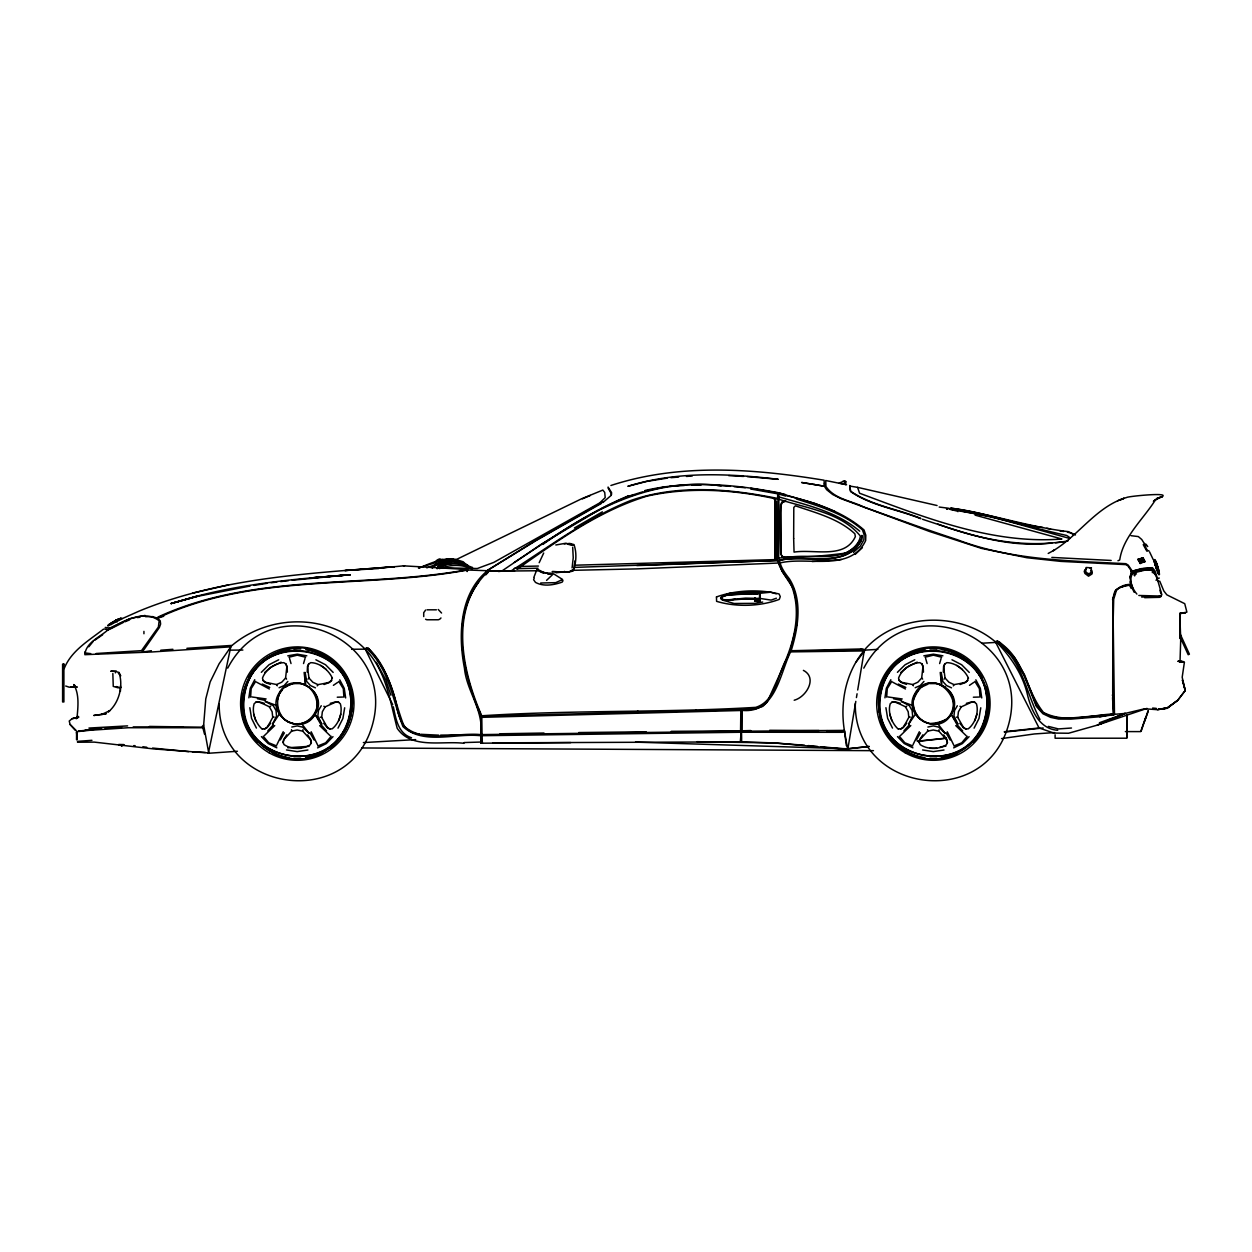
<?xml version="1.0" encoding="UTF-8"?>
<svg xmlns="http://www.w3.org/2000/svg" width="1252" height="1252" viewBox="0 0 1252 1252"><rect width="100%" height="100%" fill="white"/><g stroke="black" fill="none" stroke-linecap="round" stroke-linejoin="round"><path stroke-width="1.5" d="M1055.107 734.783L1055.107 738.226L1126.816 738.21L1126.816 714.673M440.626 735.127L740.558 731.262L740.84 710.494L755.347 708.867L762.797 706.378L767.163 702.137L790.184 651.259L796.945 623.715L797.195 605.545L793.752 589.176L782.359 571.741L777.962 560.473L574.105 567.406M861.407 653.904C845.1 675.579 840.139 703.921 844.364 730.385L741.951 731.231L741.794 709.681L480.909 716.207C464.038 674.452 449.327 621.462 478.593 582.164M76.528 739.76L76.591 731.716L89.596 730.307L128.361 727.725L202.84 727.756M1144.954 561.6L1143.279 558.658L1144.954 561.6L1143.295 562.273L1141.245 558.282L1142.966 562.398L1141.511 558.329L1142.293 561.553M574.402 565.215L776.788 559.566L778.619 557.969L778.994 538.673L778.807 492.944L778.008 493.726L777.711 492.615C734.188 484.305 688.553 480.392 644.999 490.502M610.898 485.494C679.648 462.974 753.829 468.655 824.113 480.22L824.332 486.214L826.649 489.704L832.674 494.493L841.047 498.672L929.422 531.443L981.709 548.454L1026.906 557.735L1060.773 561.381L1125.751 564.621L1127.896 565.857L1131.714 571.475L1130.04 576.765L1130.869 584.512L1129.93 585.654L1131.198 588.487M1185.237 690.509L1182.436 680.18L1185.237 690.509L1177.709 700.353L1167.255 708.319L1159.07 709.07L1167.005 708.084L1177.709 700.353L1185.237 690.509L1182.185 677.269L1184.392 662.308L1178.195 661.228M778.008 493.726L777.711 558.815L775.489 559.268L775.019 498.719C733.406 489.548 689.085 486.762 647.174 496.089C599.145 510.753 557.61 540.676 517.029 569.3M776.569 558.94L776.397 501.05M775.489 559.268L775.473 513.07M120.427 691.307L120.505 685.846M237.41 751.263L208.333 753.281L230.838 646.47C268.257 613.746 328.853 612.776 364.801 648.802L368.26 648.239C390.342 668.991 393.566 699.586 404.067 726.191C424.459 744.126 456.01 731.904 480.658 734.752C484.274 710.948 466.573 691.292 464.445 668.177C458.013 635.233 459.5 593.824 487.404 570.724L488.155 572.305L485.792 574.856M482.051 734.721L481.785 717.333L477.92 707.427M759.635 592.65L759.964 601.711L754.58 601.148L759.432 601.21L759.635 592.65L754.346 594.215M77.499 742.233L94.369 742.123L153.573 748.915L208.724 752.968L203.653 725.033L205.766 698.945L210.148 681.964L219.084 663.81L230.869 646.83L151.57 651.995L84.823 654.686C86.122 641.337 101.975 636.501 109.769 628.113L129.551 618.754L145.029 615.436M480.658 734.752L481.316 734.204L482.051 735.691L482.364 743.187L481.347 740.777L480.909 716.207L481.754 715.784C572.962 709.868 664.53 712.826 755.707 707.364C775.129 701.417 777.32 676.831 785.427 660.759C795.693 636.47 801.343 607.815 790.372 582.837C786.334 576.264 780.732 570.536 778.478 563.024L636.673 568.893L571.929 570.349M637.597 712.607L637.659 710.807M84.901 651.979L84.87 652.887L90.739 653.654M611.492 494.728L611.586 492.678L608.081 487.059M242.763 695.564C234.828 737.428 284.22 773.673 321.654 753.094M307.209 672.152L307.491 666.361L308.821 663.591M943.304 672.152L943.585 666.361L944.916 663.591M759.964 600.005L759.964 601.711M443.333 560.708C441.048 561.819 441.158 557.156 437.277 559.926L434.851 562.304M1184.392 662.308L1178.085 661.322M250.603 697.129L251.183 688.584L255.721 681.338M886.682 697.129L887.277 688.584L891.815 681.338M575.012 560.833L574.105 567.892M1112.465 695.768L1112.558 694.516M1161.199 595.561L1159.571 596.766L1141.621 597.016M1130.869 584.512C1125.298 583.902 1119.992 586.812 1115.704 590.083L1112.903 599.176L1112.699 692.215L1113.67 713.953C1090.664 714.923 1065.139 723.719 1043.511 712.466C1025.623 690.666 1024.183 656.658 997.594 641.447L996.06 641.462L995.7 642.699L997.406 640.93L1000.113 642.511L1014.511 657.707L1024.559 674.828L1036.359 705.158L1042.666 712.67L1050.131 716.222L1057.971 717.819L1070.257 718.038L1125.204 713.421L1144.672 708.773L1157.505 709.681L1167.005 708.084L1177.584 700.369M777.711 492.615L777.633 499.266L775.019 498.719M344.676 707.787L342.892 718.476L338.009 728.148M845.726 484.618L845.773 481.425M980.77 707.787L978.986 718.476L974.087 728.148M302.765 731.168L297.193 729.994L291.653 731.121L284.094 739.384L283.171 742.264L284.001 744.58C291.246 749.572 303.156 749.682 310.402 744.643L311.232 742.311L310.308 739.431L302.765 731.168L302.921 729.728M938.843 731.168L933.288 729.994L927.732 731.121L920.189 739.384L919.265 742.264L920.095 744.58C927.341 749.572 939.25 749.682 946.496 744.643L947.326 742.311L946.402 739.431L938.843 731.168L939.016 729.728M321.686 717.412L322.343 711.793L325.16 706.864L335.348 702.247L338.384 702.247L340.341 703.765C342.892 712.216 339.104 723.5 332.124 728.852L329.652 728.93L327.21 727.146L321.686 717.412L320.262 717.13M741.794 709.681L741.325 738.649M957.764 717.412L958.422 711.793L961.254 706.864L971.442 702.247L974.463 702.247L976.435 703.765C978.986 712.216 975.198 723.5 968.219 728.852L965.746 728.93L963.304 727.146L957.764 717.412L956.356 717.13M462.066 563.838L455.305 562.899L447.246 564.073L437.527 567.062L439.436 568.611C450 564.542 461.878 564.057 472.239 569.05L472.427 567.547L465.494 564.762M608.128 488.139L611.258 493.585L610.913 495.62L602.885 502.537M262.216 729.165C255.768 723.546 251.417 712.325 254.172 703.671L256.128 702.169L259.148 702.169L264.172 704.297L269.337 706.785L272.122 711.731L272.733 717.365L270.009 722.42L267.192 727.099L264.751 728.867L262.278 728.805M898.31 729.165C891.862 723.546 887.511 712.325 890.25 703.671L892.222 702.169L895.243 702.169L900.266 704.297L905.431 706.785L908.201 711.731L908.811 717.365L906.104 722.42L903.287 727.099L900.845 728.867L898.357 728.805M285.581 678.052L286.833 666.925L285.894 664.061L283.86 662.652C275.064 662.887 265.361 669.789 262.466 678.13L263.155 680.509L265.612 682.293L276.567 684.547L281.747 682.215L285.581 678.052L286.567 679.116M921.675 678.052L922.927 666.925L921.988 664.061L919.938 662.652C911.159 662.887 901.456 669.789 898.56 678.13L899.249 680.509L901.69 682.293L912.661 684.547L917.841 682.215L921.675 678.052L922.661 679.116M248.866 697.849L250.244 688.287L254.751 679.726M884.945 697.849L886.338 688.287L890.845 679.726M1112.543 599.802L1114.593 592.18M112.836 673.513L113.259 686.393L118.064 687.817L120.943 687.379M855.805 701.37L847.886 748.774L846.853 749.463L774.237 742.937L741.7 741.857L492.631 742.859M856.431 697.567L857.072 693.78M857.698 689.993L864.349 650.164L877.871 649.365M572.101 567.923L573.228 557.719L572.696 547.202M283.015 742.718L283.578 739.697L286.739 734.846M919.109 742.718L919.672 739.697L922.834 734.846M1129.899 577.735L1131.495 573.322L1135.924 571.554L1143.06 570.098L1150.463 570.192M277.021 701.073L279.415 693.671L282.107 690.196M913.099 701.073C930.972 650.774 983.728 720.041 930.361 723.5M839.716 483.225L844.49 484.195L844.959 480.784L839.216 483.053M340.873 714.094L338.635 720.808M976.967 714.094L974.729 720.808M742.217 710.4C775.504 713.53 779.495 675.016 790.513 651.885L791.154 650.743C798.228 627.847 802.814 600.24 789.402 578.847C785.098 573.322 780.669 567.485 779.542 560.395L777.977 561.663L777.069 559.237L775.082 558.987L775.098 500.69L773.814 498.124M950.55 509.376L950.878 508.14C990.692 513.915 1028.236 526.873 1068.222 531.63L1075.499 534.948M303.532 663.56L305.034 658.427M332.03 678.224L331.342 680.587L328.9 682.371L323.579 683.608L317.93 684.625L312.812 682.215L308.978 678.052L308.211 672.355L307.726 666.925L308.665 664.061L310.715 662.652C319.839 662.668 329.026 670.446 332.406 678.287M939.626 663.56L941.113 658.427M968.125 678.224L967.436 680.587L964.995 682.371L959.674 683.608L954.024 684.625L948.906 682.215L945.072 678.052L944.29 672.355L943.82 666.925L944.759 664.061L946.794 662.652C955.933 662.668 965.12 670.446 968.5 678.287M1161.183 596.39L1159.618 597.329L1144.672 597.689M487.404 570.724L467.669 570.004L467.184 571.538L466.354 569.91L457.7 568.924L403.457 565.841M552.038 573.15L548.094 573.557L539.534 571.178M826.727 730.683L841.188 731.497L844.364 730.385L847.604 749.212L821.109 746.755M437.12 568.799L439.295 562.367M1145.705 717.443L1140.682 731.606L1125.345 731.591M1148.162 710.51L1141.198 731.058M1144.735 721.058L1148.287 711.058M276.911 744.674L283.218 731.747M913.005 744.674L919.312 731.747M740.308 741.826L741.278 730.824L750.746 730.542M1085.719 569.566L1085.875 572.274L1088.614 573.745L1091.228 572.712L1090.946 569.91M741.7 741.857L741.278 730.824L671.244 731.34M1113.67 713.953L1099.772 716.754L1070.883 719.117L1058.535 719.055L1050.522 717.349L1042.916 713.734L1036.343 706.425L1024.089 675.344L1014.073 658.255L999.581 642.965M533.837 577.422L536.732 569.957L538.235 569.989M64.181 668.599C71.192 650.743 88.923 640.508 103.415 629.208M536.732 569.957L543.431 573.228M1144.797 561.632C1144.782 563.228 1139.633 556.295 1142.153 561.585M1142.121 559.3L1143.076 562.195L1141.276 559.315M1139.414 558.705L1139.398 560.145M1138.819 559.112C1136.863 557.281 1142.794 569.754 1139.085 559.644M570.74 742.592L480.971 743.203L481.316 734.204M1143.827 562.085C1144.187 556.138 1139.398 559.816 1142.685 558.22M480.971 743.203L481.644 741.685M534.228 578.221L533.571 579.66L535.48 582.399C543.665 586.875 553.744 585.028 562.164 582.117L562.977 580.74L561.553 579.363M539.174 562.696L543.697 553.04M1140.009 560.802C1138.365 558.298 1142.121 557.656 1142.215 560.395M488.155 572.305L488.937 570.755L504.462 570.912M149.473 726.426L201.509 727.177L203.653 725.033M937.059 505.526L857.573 487.357L859.592 493.241C924.117 517.186 991.897 544.573 1061.915 539.002L975.105 515.135M1140.337 560.317L1140.744 561.913L1138.929 558.955L1138.099 560.16M151.382 650.727L142.258 652.12L159.395 627.471L160.616 624.028L160.225 620.789L157.392 618.238L158.034 617.017C254.97 572.383 364.191 588.268 466.354 569.91M1141.714 560.943L1141.793 562.586L1140.979 561.225M317.225 685.877L317.93 684.625M953.32 685.877L954.024 684.625M537.124 569.05L543.853 572.618L550.896 573.698M280.323 739.948L284.407 732.827M916.417 739.948L920.502 732.827M321.248 705.752L318.446 710.526L317.851 716.019L321.874 724.235L315.066 714.25C330.168 691.527 291.356 669.038 278.93 693.405C265.127 716.034 302.687 737.631 315.066 714.25L321.075 724.83L326.584 730.918M419.404 733.969C404.693 733.562 398.715 718.648 396.774 706.175C392.486 684.781 383.002 664.436 368.213 648.286L366.445 648.223L365.615 649.647C386.399 671.088 389.904 700.901 397.213 728.32C411.595 749.525 442.441 740.574 463.991 743.312M957.326 705.752L954.525 710.526L953.946 716.019L957.968 724.235L951.16 714.25C966.262 691.527 927.45 669.038 915.024 693.405C901.221 716.034 938.765 737.631 951.16 714.25L957.154 724.83L962.678 730.918M227.707 668.145C271.637 583.855 400.108 637.08 371.562 727.725C345.599 811.124 218.114 790.935 219.194 703.593M863.802 668.145C907.716 583.855 1036.202 637.08 1007.657 727.725C981.693 811.124 854.208 790.935 855.288 703.593M862.237 652.605C893.38 613.073 958.14 609.834 995.747 642.135M248.475 677.989C257.818 660.086 277.224 648.771 297.287 648.348M755.081 594.199L759.401 592.885L729.603 594.7M115.341 672.856L115.951 671.964M440.141 566.937L444.1 560.473L445.43 560.192L446.291 562.461L448.967 563.416L443.724 563.4L443.208 562.195M860.343 539.8C845.366 565.951 809.481 552.085 785.301 558.001M1156.081 580.349L1157.427 578.377L1159.305 578.064M279.337 714.203L272.529 724.172L276.551 715.956L276.019 710.463L273.265 705.674L265.189 701.386L276.551 705.455M915.431 714.203L908.623 724.172L912.645 715.956L912.113 710.463L909.359 705.674L901.268 701.386L912.645 705.455M948.202 717.521C954.791 710.056 955.761 697.646 948.484 690.275M434.835 566.092L436.619 563.494M1143.295 562.273L1144.391 560.833M1138.741 559.941L1140.243 562.899L1139.085 559.785M432.284 568.345L434.428 565.434M918.358 690.212C905.603 702.967 918.467 727.052 936.23 723.531M856.274 661.792L864.49 650.915L863.927 650.023L801.092 650.962M1144.328 561.741L1143.436 562.195L1142.215 559.206M1180.965 612.713L1179.994 615.014L1180.276 638.786L1180.026 627.408M270.682 723.187L267.052 727.694L264.344 729.165M906.777 723.187L903.146 727.694L900.438 729.165M972.788 742.17C1014.042 702.779 967.358 630.351 914.273 651.807M88.782 646.783L93.258 641.29M695.47 711.073L696.284 710.087M331.17 736.254L325.676 742.812L317.742 746.004M967.248 736.254L961.755 742.812L953.836 746.004M776.788 559.566L778.556 558.329M261.324 672.324L269.039 664.734L278.68 659.788M897.418 672.324L905.133 664.734L914.774 659.788M287.85 681.432L284.157 685.533L279.086 687.739M923.945 681.432L920.251 685.533L915.181 687.739M267.818 730.855L273.327 724.783M903.913 730.855L909.422 724.783M274.736 725.581L264.391 735.566M910.814 725.581L900.47 735.566M307.992 679.116L308.978 678.052M944.086 679.116L945.072 678.052M1148.867 550.598L1148.053 551.037L1146.206 548.579L1144.5 543.524M333.001 736.677L326.256 743.61L317.585 747.882M969.095 736.677L962.334 743.61L953.664 747.882M1158.21 581.225L1159.775 581.225L1163.828 590.975L1166.864 594.841L1184.736 603.683L1186.896 612.103L1180.073 613.449M440.25 565.481L441.612 562.696M425.617 610.053L423.708 612.697L423.724 616.563M331.733 680.305L329.511 682.418L324.096 684.484M967.827 680.305L965.605 682.418L960.19 684.484M1085.86 569.144L1084.216 571.413L1084.921 573.447L1088.52 576.186L1091.947 574.011L1091.619 570.599M292.013 684.077C268.084 689.273 276.191 728.257 300.136 723.531M855.163 554.417L862.409 547.656M853.394 552.414L860.296 546.138L863.896 539.768L864.146 534.792L862.44 529.878C843.942 513.445 819.481 506.371 796.382 498.985M264.735 672.496L270.855 667.222L281.121 662.12M900.83 672.496L906.949 667.222L917.215 662.12M437.637 561.068L441.173 560.098L441.753 561.24M755.316 600.835L756.505 599.051L740.323 598.769M272.764 752.922C330.919 783.361 384.38 696.801 329.73 658.928C276.927 618.676 210.79 696.175 257.709 742.123M329.667 748.32C348.416 734.517 356.914 708.804 349.684 686.597M208.333 753.281L209.131 752.608M1086.266 568.361L1084.608 570.63L1086.533 573.666L1088.677 574.402L1091.791 572.915L1091.431 569.613M846.853 749.463L847.761 748.727M1156.535 569.237L1155.064 564.417L1156.316 563.463L1157.912 566.687M1115.219 590.881L1119.585 587.579L1126.847 585.2M546.561 580.38L553.494 573.745L562.617 579.519L555.685 582.665L540.707 583.009M108.548 624.748L117.782 619.787M498.562 571.538L501.708 571.131L541.834 543.884L599.536 509.627M145.514 616.657L152.728 616.626L157.392 618.238C254.516 572.227 364.942 589.16 467.669 570.004M121.475 746.348L123.713 744.752L118.502 744.611L123.807 744.58M94.823 640.195L102.648 634.733M333.392 685.329L337.821 682.309M969.486 685.329L973.915 682.309M776.381 598.221L771.138 600.099L760.449 598.503M439.843 560.755L442.504 560.317M514.337 562.414C551.021 538.344 587.36 512.788 628.113 495.964M485.964 571.319L536.169 540.144L602.963 501.817M542.883 544.432C594.778 507.545 655.485 477.09 721.168 485.854M907.559 654.984C844.521 688.584 894.163 784.284 957.749 753.094M485.854 571.413L536.153 540.535L601.414 503.398M740.558 731.262L741.951 731.231M945.276 720.119L937.685 723.343M794.191 700.228C806.225 697.161 817.869 677.786 803.393 670.368M107.782 625.39L117.078 620.382M574.386 527.984L602.384 511.849M114.448 620.945L110.458 623.465L111.459 624.513M1048.206 553.447L1054.56 549.988L1053.339 550.677C1079.114 535.183 1096.768 506.09 1126.597 497.513C1127.911 496.183 1181.794 490.956 1156.253 498.75L1162.513 496.59L1158.272 498.077M122.039 618.785L107.938 626.047M108.361 629.6C122.555 621.759 143.698 608.91 159.161 620.757L158.378 627.049L141.507 650.649L96.154 653.513M285.409 687.27C311.638 668.85 332.766 716.269 301.607 723.343M921.425 687.145L928.108 684.077M108.799 624.607L119.582 619.083M418.403 567.985L447.324 559.081L453.396 559.081L452.082 559.3M430.86 567.5L448.811 559.441M441.408 566.765L581.491 498.828L602.822 490.08L604.716 492.412L605.201 497.639L599.739 502.897L493.804 562.398L477.294 568.533L441.94 567.782M110.458 628.911L123.353 622.416M467.669 564.965L456.401 560.74L447.7 560.145L447.903 561.365L441.424 564.652L441.893 565.857L448.466 562.414L448.247 561.193L456.542 561.819L467.904 566.201L463.193 561.788L454.586 559.065M1100.664 724L1110.915 718.945M419.185 567.985C429.686 563.525 441.674 558.204 453.13 558.83M601.179 508.813L612.697 503.163M441.893 565.857L450.923 561.475L450.704 560.254M119.676 618.817L120.724 618.332M1159.853 497.529L1153.405 501.285L1155.627 499.579C1143.373 519.204 1123.028 536.701 1119.726 559.988L1117.973 560.724M439.295 559.613L442.926 559.331M121.632 618.081L115.794 620.272L120.474 618.41M1117.582 500.8L1123.764 498.327M269.337 706.785L270.651 706.191M905.431 706.785L906.745 706.191M117.015 621.712L115.794 620.272L119.112 618.895M122.305 618.598L139.504 610.945C220.227 577.735 308.493 573.416 394.411 566.687L344.863 570.552L378.714 568.518M441.424 564.652L450.36 560.427M614.341 502.365L627.69 496.512L643.012 491.754M1142.34 558.236C1143.686 556.858 1142.074 562.132 1143.937 561.851M1141.777 559.315L1142.45 558.142M1141.793 562.586C1138.068 556.279 1141.574 559.409 1141.495 559.237M1140.118 559.597L1139.836 558.94M1140.384 559.487C1138.475 562.351 1144.125 563.494 1140.619 558.548M1140.65 560.176L1139.915 558.721L1141.37 560.333M1142.935 559.362L1144.14 560.348L1142.919 558.032L1142.293 558.908M582.399 498.844L590.302 495.479M72.178 718.648L77.577 717.599L72.178 718.648L69.236 721.042L70.112 724.517L76.2 730.526M1131.886 574.214L1136.127 572.446M1157.505 709.681L1165.956 708.272M124.887 621.806L129.472 619.959M445.54 562.43L448.529 562.211L448.967 563.416M1099.412 722.748L1125.204 713.421L1097.222 725.158L1068.535 733.249L1053.887 733.062L1039.066 727.975L1004.307 731.747M849.701 485.494L850.374 491.05C871.11 505.385 897.449 509.001 920.596 518.312M426.791 567.86L449.092 559.487M564.245 543.9L569.801 543.431L573.979 544.589C576.922 552.742 576.28 562.93 573.166 570.959L568.752 572.164L552.398 571.585L568.752 572.164M1125.204 713.421L1097.222 725.158L1147.02 708.397M1131.041 535.684L1138.318 536.576L1141.746 539.487L1145.643 545.669M1157.427 578.377L1154.986 570.943L1152.466 567.657L1141.292 568.643L1130.791 571.554L1135.924 571.554M1124.014 498.359L1119.726 500.205M366.445 648.223L364.801 648.802L367.728 649.318C389.529 669.883 392.518 700.259 402.956 726.583C423.379 745.409 455.618 732.843 480.658 735.722M762.703 602.055L754.925 603.354L734.063 603.495L722.232 600.005L720.604 598.174L722.091 596.077L729.947 593.26L762.327 591.711M445.79 561.256L443.098 562.743L441.909 565.841M76.028 717.975L78.86 717.036L76.216 718.726L77.859 716.128L77.014 717.912C78 707.098 79.549 694.093 73.743 684.578L75.276 685.861M728.21 594.872L722.748 596.249L721.324 598.08L722.858 599.63L728.398 600.459M441.784 560.865L443.067 560.442M193.684 592.791L192.714 593.104L228.693 584.84M157.392 618.238L163.73 616.266M171.352 603.48L198.849 595.67C248.303 583.166 299.228 578.455 349.981 574.746L292.264 580.224M437.527 567.062C448.404 562.946 460.767 562.117 471.237 567.907L472.427 567.547M1180.088 613.652L1183.985 612.854L1180.229 613.292M445.258 561.772L441.173 561.491M444.836 564.48L450.642 562.837L446.119 564.245M1159.336 595.999L1160.854 595.561M171.195 603.495L198.755 595.702M198.692 595.78L170.82 603.605L198.52 596.155L250.134 586.014M514.275 568.392L521.442 566.436L538.438 566.045M570.145 570.928L572.931 570.176M445.947 561.397L448.529 562.211M330.231 703.358L335.818 701.856L338.869 702.247M924.132 649.303C873.16 654.952 861.36 732.843 908.858 752.922C949.83 775.645 1002.179 730.511 985.778 686.597M966.325 703.358L971.912 701.856L974.964 702.247M725.049 595.889L721.387 597.329L721.449 599.207L728.069 600.365L735.159 599.129M1129.148 585.31C1131.119 585.044 1117.41 586.64 1116.346 590.647L1113.701 599.238L1113.169 620.288L1114.468 713.89L1113.372 714.72L1112.558 697.583M756.458 594.215L759.62 593.37L760.027 598.957M1157.74 572.242L1158.976 573.588M288.977 657.237L297.287 655.156L305.582 657.237M925.072 657.237L933.366 655.156L941.676 657.237M627.69 496.512L634.717 494.822M1138.647 560.035L1138.929 558.955L1138.944 559.957M1137.739 559.3L1139.148 559.034M1138.444 560.004L1139.602 559.675M644.717 491.222L666.017 486.652M307.914 750.011L297.193 751.607L286.489 749.948M944.008 750.011L933.288 751.607L922.583 749.948M291.794 727.036L297.193 725.894L302.608 727.099L309.181 733.453L301.795 723.891M927.888 727.036L933.288 725.894L938.687 727.099L945.26 733.453L937.889 723.891M272.733 717.365L274.141 717.083M908.811 717.365L910.235 717.083M73.821 718.366L77.374 717.662M725.19 595.436L759.401 592.885M555.81 544.98L566.186 543.18M287.757 655.813L297.287 654.186L306.818 655.813M923.835 655.813L933.366 654.186L942.897 655.813M667.128 478.139L646.627 481.441L627.847 486.308C676.44 471.065 728.273 473.397 778.212 479.297L747.225 476.621M104.417 628.973L108.846 629.725L107.562 629.866M253.921 585.404L267.208 583.291M636.845 565.591L777.962 560.473M1099.772 716.754L1114.749 714.563M105.168 713.953L101.741 714.423L109.785 710.667L108.345 711.918C119.237 702.92 123.635 685.313 118.846 672.23L120.693 675.861L117.657 672.058M1158.319 709.336L1164.689 708.46M106.436 713.75L93.79 715.471L105.137 713.953M940.158 746.896L945.917 746.129M1001.522 738.586L1034.371 733.954L1054.528 732.577M729.791 600.178L745.769 598.847L759.635 599.411M255.627 702.169L258.679 701.762L264.266 703.28M891.721 702.169L894.773 701.762L900.36 703.28M85.136 730.041L100.238 728.492M271.027 582.759L276.817 582.07M280.683 581.601L288.398 580.678M137.282 617.58L139.88 617.283M742.013 594.168L756.333 593.949M1055.546 542.773L1062.901 541.975M917.403 741.215L946.371 738.054M555.998 572.759L565.09 571.788L564.37 571.381M917.481 741.356L946.481 738.273M1004.48 732.091L1043.151 727.975M91.177 729.634L101.569 728.57M379.262 568.173L404.553 565.747M293.391 683.592L301.169 683.592M1180.495 613.198L1183.985 612.854M929.485 683.592L937.263 683.592M759.432 601.21L755.097 600.85L754.987 597.736M1180.354 613.261L1185.487 612.807L1180.01 613.292M551.819 574.152L548 574.261M1068.019 540.927C1023.901 548.47 979.252 539.346 937.732 524.04M1131.714 571.475L1130.791 571.554L1143.326 568.596L1151.198 568.173L1154.751 574.183M309.682 578.142L349.981 574.746M946.59 508.954L948.171 508.828L946.543 508.703M86.748 730.229L80.128 730.871M725.362 600.115L745.597 598.127L759.714 598.44M670.931 477.685L678.694 477.059M686.456 476.449L692.278 475.979M160.788 650.211L172.901 649.303M105.105 728.304L121.663 727.318M78.485 730.871L80.363 730.73M812.078 561.522L841.438 559.519M287.788 747.788L309.103 746.317M363.377 742.577L415.664 739.619M1071.477 728.022L1058.441 728.93L1048.362 726.395M669.695 486.418L684.39 485.463M107.656 653.325L111.225 653.106M186.892 648.317L231.448 645.453M778.713 560.52C804.864 553.478 845.789 569.66 861.392 540.035L861.924 535.371L861.658 539.596C846.9 569.77 805.506 553.916 779.542 560.395M1051.868 542.992C1007.203 548.626 964.197 532.914 922.458 519.251M982.21 643.215L995.731 642.417L1039.066 727.975M741.685 709.681L755.347 708.867M760.261 593.26L770.856 592.196L776.224 593.855M88.939 728.069L127.594 725.894M300.746 748.336L293.657 748.289M936.84 748.336L929.751 748.289M91.944 740.323L77.452 741.356M1129.93 585.654L1130.947 585.607L1134.187 592.29M873.458 750.668L361.609 747.96M740.84 710.494L481.785 717.333M778.619 557.969L784.456 557.766L782.093 556.577L780.685 553.869L780.325 513.038L780.591 504.603L782.171 501.645L785.959 501.129L782.469 502.475L780.998 505.182L780.982 554.057L782.406 556.639C803.111 558.016 825.052 555.685 845.882 553.102C852.44 549.644 859.42 543.853 860.374 536.091C841.125 512.209 806.085 508.359 778.306 499.032M741.951 732.248L842.205 732.31L844.521 731.497L842.674 731.152M337.257 697.207L342.61 697.051M973.352 697.207L978.704 697.051M464.132 742.561L480.674 742.06M791.154 650.743L863.082 648.912M790.184 651.259L793.815 651.165M790.513 651.885L864.49 650.915M517.123 568.674L538 568.205M499.971 733.782L543.994 733.046M482.051 735.691L740.558 732.263M133.181 726.927L182.823 726.88M646.142 731.778L578.737 732.561M537.515 570.755L512.225 570.99M860.406 649.381L861.533 649.381M76.982 687.129L69.142 687.176L65.714 686.018M229.272 650.148L242.872 650.038M351.671 649.256L365.271 649.162L392.721 704.673M769.667 730.307L818.996 730.542M427.057 609.818L436.4 609.818M452.144 560.254L454.992 560.27M76.607 686.925L71.035 686.91L76.888 686.988M1089.913 568.017C1095.86 568.158 1082.933 567.093 1086.673 567.782M514.588 571.068L488.937 570.755C448.388 607.58 462.004 670.822 481.754 715.784M691.746 484.993L700.948 485.15M717.506 485.416L730.448 486.339M697.129 741.685L774.237 742.937L804.52 745.269M116.608 671.369L110.771 671.228L116.295 671.385M887.981 696.957L902.222 698.96M251.902 696.957L266.128 698.96M635.5 742.139L845.945 748.712M1111.166 560.458L1051.836 557.422M421.22 734.314L438.732 735.174M188.645 751.623L152.572 748.054M192.37 751.81L205.406 752.436M1181.919 661.416L1178.476 661.181L1183.187 661.494M728.711 475.635L743.516 476.433M133.808 745.613L135.169 745.722M842.846 481.316L845.82 481.817M808.213 745.597L817.431 746.427M933.366 648.348C953.539 648.426 972.929 660.023 982.21 677.989M1152.654 708.053L1156.316 708.397M734.157 486.699L745.284 487.732M142.9 746.755L146.766 747.272M857.573 487.357L849.748 486.058L850.765 491.676C871.564 505.855 897.684 509.361 920.752 518.704M939.188 507.044L948.249 508.202L956.45 510.284L957.952 511.661M750.84 488.264L778.259 493.006M950.55 509.267C990.082 515.198 1027.704 526.732 1066.579 535.449L1069.161 537.045M960.081 511.066L990.598 516.481L1069.85 538.501M750.699 489.016L777.711 493.82M106.279 629.584L107.281 629.772M1043.01 527.546C1011.757 523.43 982.397 511.661 950.878 508.234L950.878 508.14M1046.766 528.281L1050.538 529.001M1059.928 530.801L1063.684 531.521M1067.455 532.241L1071.211 532.976L1073.277 534.76M777.148 498.343C729.243 488.671 677.692 484.195 630.726 500.503C587.329 517.733 549.847 546.42 510.628 571.209L501.708 571.131M844.49 484.195L845.554 484.414M109.769 628.113L105.231 627.424M846.555 484.743L825.741 480.518L825.944 486.496C834.286 499.016 851.36 500.753 863.896 507.06C894.992 518.14 925.979 529.565 957.389 539.737C1011.193 560.286 1069.208 560.771 1125.892 563.682L1128.208 565.106L1132.199 571.053M893.537 698.741L901.565 700.431M257.442 698.741L265.471 700.431M787.383 495.87C814.551 502.365 842.69 511.379 864.037 529.987L865.789 535.199L865.664 540.567C850.609 572.524 807.227 556.185 780.059 562.946L779.26 564.417L778.775 562.179M1181.106 661.479L1179.149 661.025L1180.01 662.011L1180.73 638.864L1179.744 614.137L1179.9 621.728M116.342 686.565L118.22 687.004M778.807 492.944L814.849 503.445L835.131 511.645M949.767 509.235L956.168 510.847M1057.705 730.276C1038.612 728.977 1030.646 708.867 1027.016 692.794C1021.882 672.95 1010.145 656.001 996.06 641.462C1022.821 659.538 1025.795 693.311 1039.989 719.462M778.681 492.834L785.552 494.618M306.521 649.303C323.266 652.229 338.04 663.106 346.022 678.068M571.068 544.51L573.713 545.246M567.751 544.182L571.694 545.262M778.681 494.055L785.974 496.121M778.478 496.794C806.632 504.979 836.931 511.692 859.686 531.161M926.089 722.467L928.89 723.28M289.995 722.467C308.493 730.698 326.709 704.563 312.405 690.275M1138.835 595.467L1160.526 596.062L1161.856 594.794L1157.255 578.721L1153.061 570.255L1145.611 569.957L1132.794 573.103C1128.396 579.707 1132.184 588.628 1136.879 594.058M938.64 684.077L945.323 687.145M302.546 684.077L309.228 687.145M906.495 684.39L901.08 682.34L898.858 680.212M270.401 684.39L265.001 682.34L262.764 680.212M912.755 745.957L904.82 742.765L899.327 736.207M438.247 609.489L441.565 613.026M276.661 745.957L268.726 742.765L263.233 736.207M951.974 659.788L961.614 664.734L969.267 672.418M315.88 659.788L325.52 664.734L333.173 672.418M898.31 684.046L905.806 687.411M262.216 684.046L269.712 687.411M905.462 688.991L892.77 682.23M269.383 688.991L256.691 682.23M1139.304 559.409L1141.135 562.805L1141.057 561.444L1139.07 558.846L1140.525 562.852M951.504 687.833L946.496 685.533L942.803 681.432L941.222 672.434L941.567 684.5L940.221 672.418M959.94 706.269L961.254 706.864M315.41 687.833L310.402 685.533L306.709 681.432L305.128 672.434L305.488 684.5L304.126 672.418M323.845 706.269L325.16 706.864M912.911 747.835L904.241 743.547L897.496 736.63M276.833 747.835L268.147 743.547L261.402 736.63M966.153 729.212L963.445 727.741L959.814 723.233M330.058 729.212L327.351 727.741L323.72 723.233M411.548 737.788C398.105 733.578 395.788 718.742 393.331 706.785M924.68 722.044C917.325 718.648 912.755 710.557 913.146 702.528M288.586 722.044C282.17 719.055 277.756 712.466 277.146 705.471M956.778 665.344L962.491 669.554M320.7 665.344L326.396 669.554M966.106 735.613L955.761 725.628M330.027 735.613L319.683 725.628M70.112 724.517L75.198 730.182M471.237 567.907L472.239 569.05M115.888 620.241L117.109 621.665M439.937 562.649L440.094 565.121M1157.427 565.231L1154.782 559.534M1147.724 546.561L1145.956 544.182M943.742 734.908L946.919 739.76L947.482 742.78M307.663 734.908L310.825 739.76L311.388 742.78M781.467 569.863L785.301 575.81M1146.848 551.177L1143.217 544.636M974.87 681.417L979.408 688.678L980.003 697.207M338.776 681.417L343.314 688.678L343.909 697.207M1139.915 558.721L1142.09 562.258M892.488 728.085L887.652 718.398L885.915 707.709M256.41 728.085L251.558 718.398L249.837 707.709M946.074 732.874L950.158 739.995M309.995 732.874L314.08 739.995M947.279 731.794L953.57 744.721M311.185 731.794L317.492 744.721M912.661 684.547L913.365 685.799M776.115 558.799L777.132 560.599M276.567 684.547L277.271 685.799M376.289 662.261L385.772 679.867L390.921 695.236M975.84 679.805L980.347 688.365L981.74 697.943M339.746 679.805L344.253 688.365L345.646 697.943M1155.252 560.364L1157.349 565.106L1155.987 561.898M1155.471 565.262L1153.953 560.959L1155.518 565.388L1154.782 563.322M1140.04 560.004L1140.916 562.758M1149.555 551.866L1153.28 559.707M921.832 663.591L923.147 666.361L923.444 672.152M285.738 663.591L287.068 666.361L287.35 672.152M1141.339 560.599L1142.622 562.539L1142.497 561.178M1158.945 574.856L1153.984 559.754M1179.947 633.512L1189.4 654.17L1188.211 654.718L1180.339 637.503M1132.997 588.816L1130.681 582.102M1141.323 561.084L1142.137 562.445L1141.542 561.037M1141.761 558.314L1142.544 558.861L1140.728 558.674M1155.909 566.733L1155.064 564.417M891.862 720.761L889.718 714M255.768 720.761L253.624 714M1159.415 573.463L1156.316 563.463M442.472 564.229L442.926 565.434M447.465 562.633L447.919 563.838M1155.33 560.567L1155.643 561.444M1156.911 570.411L1158.147 573.807M1156.269 567.5L1157.083 569.942M1143.279 558.658L1143.874 560.411M1155.533 561.678L1159.508 574.465M1142.685 558.095L1143.499 560.552M1142.966 558.142L1144.171 561.772M1156.159 567.312L1157.036 569.973M925.619 658.427L927.122 663.56M289.541 658.427L291.027 663.56M202.652 727.005L204.514 734.11M824.442 483.1L824.661 485.948M1159.994 590.224L1160.807 593.479M459.187 560.849L459.484 562.148M1130.071 581.82L1130.947 585.607M1158.976 571.303L1157.818 566.514L1159.321 573.275M466.886 565.168L467.121 566.42M844.364 730.385L846.352 745.66M927.576 729.681L927.732 731.121M291.481 729.681L291.653 731.121M76.56 731.825L77.108 739.65L76.591 731.716M1127.113 714.861L1127.113 737.585M143.933 631.368L143.933 633.747M425.602 619.208A4.335 4.194 -4.4 0 0 427.01 619.771L438.216 619.771A4.335 4.194 -4.4 0 0 440.954 617.94M1134.672 575.889A10.673 3.474 80.2 0 1 1136.44 573.901M1152.309 572.618A11.581 1.409 82.8 0 1 1153.186 572.618M1134.156 575.404A11.299 3.678 80.2 0 1 1134.969 573.823M1152.278 571.397A12.254 1.487 82.8 0 1 1152.826 571.992M941.942 649.553A54.712 54.712 0 0 1 941.942 757.648M936.825 758.211A54.712 54.712 0 0 1 929.954 758.211M924.821 757.648A54.712 54.712 0 0 1 879.64 713.843M879.342 712.153A54.712 54.712 0 0 1 879.342 695.032M879.64 693.342A54.712 54.712 0 0 1 889.123 671.432M890.141 670.07A54.712 54.712 0 0 1 924.821 649.553M929.954 648.99A54.712 54.712 0 0 1 936.825 648.99M305.848 649.553A54.712 54.712 0 0 1 351.342 712.153M351.045 713.843A54.712 54.712 0 0 1 305.848 757.648M300.73 758.211A54.712 54.712 0 0 1 293.86 758.211M288.743 757.648A54.712 54.712 0 0 1 248.538 678.756M249.336 677.238A54.712 54.712 0 0 1 253.029 671.432M254.062 670.07A54.712 54.712 0 0 1 288.743 649.553M293.86 648.99A54.712 54.712 0 0 1 300.73 648.99M793.658 538.501L794.05 552.116C813.957 548.846 844.834 559.581 855.366 536.607L854.85 533.775C838.637 518.625 815.944 512.897 795.396 505.808L793.799 507.451L793.658 538.501M243.999 695.752C233.154 763.501 339.089 781.467 350.09 712.983C361.39 641.994 255.877 625.484 243.999 695.752M880.093 695.752C869.248 763.501 975.183 781.467 986.185 712.983C997.484 641.994 891.972 625.484 880.093 695.752M244.359 696.128C235.11 764.033 337.383 780.841 349.887 712.92C361.828 642.526 254.579 626.11 244.359 696.128M880.453 696.128C871.189 764.033 973.477 780.841 985.981 712.92C997.922 642.526 890.673 626.11 880.453 696.128M716.457 596.954L716.598 601.336C736.254 607.236 760.183 606.531 779.292 599.379L780.278 596.625L779.104 593.98C759.385 589.097 735.816 589.989 716.457 596.954M767.679 701.949L767.679 701.949M869.138 746.474L847.886 748.774L869.154 746.505M350.075 574.762L309.807 578.017L350.075 574.762M63.899 664.092L62.6 664.092L62.6 701.949L63.899 701.949L63.899 664.092M814.16 484.477L801.593 482.474L824.332 486.214L814.16 484.477M905.039 752.687A56.684 56.684 0 0 0 990.066 703.593A56.684 56.684 0 0 0 905.039 654.499A56.684 56.684 0 0 0 905.039 752.687M268.945 752.687A56.684 56.684 0 0 0 353.972 703.593A56.684 56.684 0 0 0 268.945 654.499A56.684 56.684 0 0 0 268.945 752.687"/></g></svg>
